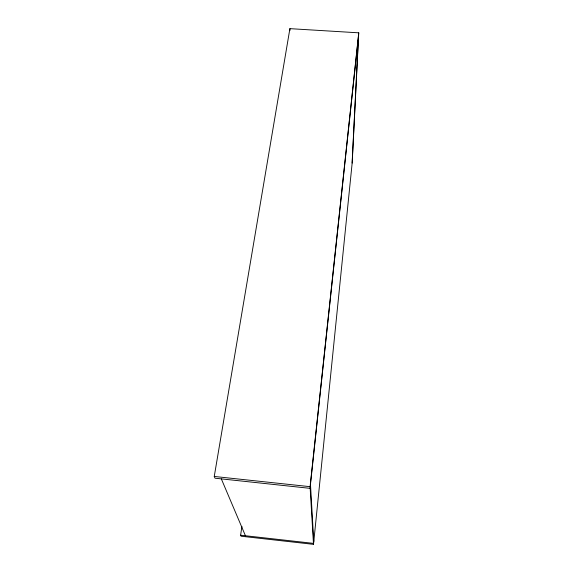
<?xml version="1.0" encoding="UTF-8"?>
<svg xmlns="http://www.w3.org/2000/svg" width="573" height="573" viewBox="0 0 573 573"><rect width="100%" height="100%" fill="white"/><g stroke="black" fill="none" stroke-linecap="round" stroke-linejoin="round"><path stroke-width="0.86" d="M352.109 163.076L358.483 36.249L310.473 484.3L313.739 541.342M310.523 485.152L310.179 488.354L215.033 478.204L214.252 476.457L289.902 28.65L358.748 32.826L352.194 162.761L313.51 544.35L241.068 536.213L240.617 535.203L241.913 526.358M313.71 540.848L313.452 543.376L240.617 535.203M313.51 544.35L310.079 486.67L358.748 32.826M358.397 38.011L358.569 36.371M214.252 476.457L310.079 486.67M221.321 478.87L245.437 535.748M289.902 28.65L289.988 30.419"/></g></svg>
